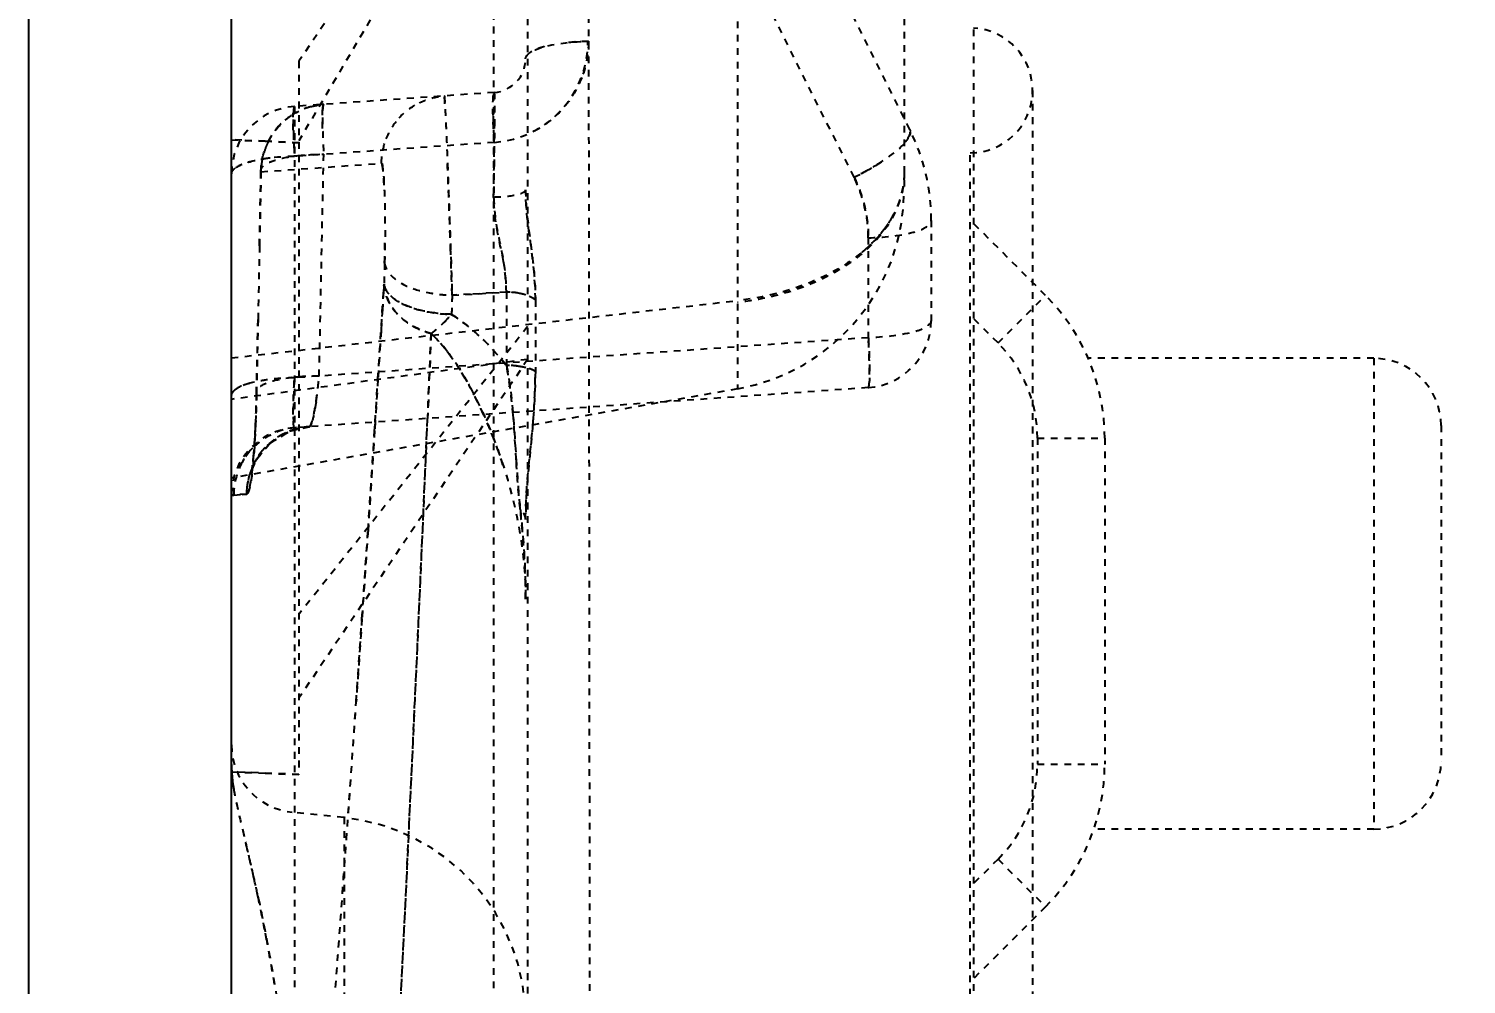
# Model space of a CAD drawing. Header units: millimetres. Extents: x 2461 to 3142, y 1660 to 2165.
# Drawn here: x 3007.49 to 3028.86, y 2012.55 to 2026.76 of the extents above; entities that cross this region are included whole.
import ezdxf

# ---------------------------------------------------------------- set-up
doc = ezdxf.new("R2010")
doc.units = ezdxf.units.MM
doc.linetypes.add('HIDDEN', pattern=[0.2, 0.1, -0.1])
doc.layers.add('DEFAULT_2', color=8, linetype='HIDDEN')
doc.styles.get("Standard").update_dxf_attribs({"font": 'arial.ttf'})
doc.dimstyles.new('mold', dxfattribs={"dimtxt": 8, "dimasz": 5, "dimexe": 0, "dimexo": 0, "dimgap": 0, "dimtad": 1, "dimzin": 1, "dimtxsty": 'Standard', "dimcen": 0, "dimclrd": 4, "dimclre": 4, "dimclrt": 6, "dimazin": 0, "dimtfac": 1, "dimtofl": 0, "dimtmove": 0, "dimatfit": 3, "dimfxl": 0, "dimarcsym": 0})

# ---------------------------------------------------------------- blocks, each defined once
blk = doc.blocks.new('*D98')
at = {"color": 4, "lineweight": -2, "transparency": 16777216}
for p, q in [((3007.488, 1962.515), (3007.488, 2125.809)), ((3012.488, 2125.809), (3077.488, 2125.809)), ((3082.488, 1999.505), (3082.488, 2125.809))]:
    blk.add_line(p, q, dxfattribs=at)
at = {"color": 4, "transparency": 16777216}
for points in [[(3012.488, 2126.642), (3012.488, 2124.976), (3007.488, 2125.809)], [(3077.488, 2126.642), (3077.488, 2124.976), (3082.488, 2125.809)]]:
    blk.add_solid(points, dxfattribs=at)
at = {"layer": 'Defpoints', "color": 0, "transparency": 16777216}
for p in [(3082.488, 2125.809), (3082.488, 1999.505), (3007.488, 1962.515)]:
    blk.add_point(p, dxfattribs=at)
at = {"color": 6, "transparency": 16777216, "insert": (3050.737, 2130.617), "char_height": 8, "attachment_point": 5}
blk.add_mtext('75,00', dxfattribs=at)
blk = doc.blocks.new('*D101')
at = {"color": 4, "lineweight": -2, "transparency": 16777216}
blk.add_line((3031.162, 2024.233), (3056, 2048.114), dxfattribs=at)
at = {"color": 4, "transparency": 16777216}
blk.add_solid([(3055.423, 2048.715), (3056.578, 2047.514), (3059.605, 2051.58)], dxfattribs=at)
at = {"layer": 'Defpoints', "color": 0, "transparency": 16777216}
for p in [(3065.372, 2057.124), (3059.605, 2051.58)]:
    blk.add_point(p, dxfattribs=at)
at = {"color": 6, "transparency": 16777216, "insert": (3038.356, 2038.001), "char_height": 8, "attachment_point": 5, "rotation": 43.8741}
blk.add_mtext('∅8,00', dxfattribs=at)

msp = doc.modelspace()

# ---------------------------------------------------------------- linework, layer by layer
at = {"color": 7, "linetype": 'Continuous'}
msp.add_line((3010.503, 1754.352), (3010.503, 2104.352), dxfattribs=at)
at = {"layer": 'DEFAULT_2', "color": 8, "linetype": 'HIDDEN'}
for p, q in [((3018.024, 2065.466), (3018.024, 2021.401)), ((3020.503, 2062.511), (3020.503, 2024.366)), ((3014.905, 2031.309), (3011.503, 2026.272)), ((3014.905, 2031.309), (3014.875, 1848.991)), ((3014.905, 2030.847), (3011.503, 2025.089)), ((3014.399, 2027.588), (3014.403, 1848.905)), ((3015.81, 2027.346), (3015.827, 2011.052)), ((3019.758, 2024.547), (3018.341, 2027.381)), ((3020.587, 2025.256), (3019.556, 2027.318)), ((3021.533, 2026.746), (3021.533, 2009.723)), ((3011.503, 2026.272), (3011.503, 2015.665)), ((3014.408, 2025.809), (3011.438, 2025.601)), ((3022.413, 2025.839), (3022.413, 2010.65)), ((3011.438, 2025.601), (3011.438, 1853.103)), ((3010.503, 2025.104), (3011.003, 2025.083)), ((3010.656, 2025.098), (3010.503, 2025.104)), ((3011.003, 2025.083), (3010.656, 2025.098)), ((3011.003, 2025.083), (3011.416, 2025.066)), ((3011.503, 2025.062), (3011.003, 2025.083)), ((3011.416, 2025.066), (3011.503, 2025.062)), ((3014.408, 2025.066), (3011.438, 2024.858)), ((3021.484, 2011.578), (3021.484, 2024.911)), ((3010.941, 2024.629), (3012.733, 2024.755)), ((3011.806, 2021.591), (3011.873, 2024.889)), ((3010.919, 2023.53), (3010.941, 2024.629)), ((3010.941, 2024.629), (3010.919, 2023.53)), ((3020.905, 2023.907), (3020.905, 2022.422)), ((3022.605, 2022.79), (3021.484, 2023.911)), ((3019.97, 2023.648), (3019.97, 2022.162)), ((3010.919, 2023.53), (3010.897, 2022.431)), ((3012.679, 2021.54), (3012.77, 2022.958)), ((3012.764, 2022.859), (3012.746, 2022.577)), ((3012.77, 2022.957), (3012.764, 2022.859)), ((3013.782, 2022.793), (3013.776, 2022.604)), ((3013.782, 2022.793), (3014.59, 2022.84)), ((3014.051, 2022.808), (3013.782, 2022.793)), ((3014.59, 2022.84), (3014.051, 2022.808)), ((3014.59, 2022.84), (3014.59, 2021.75)), ((3021.898, 2022.083), (3022.605, 2022.79)), ((3010.503, 2021.861), (3018.024, 2022.713)), ((3012.746, 2022.577), (3012.727, 2022.273)), ((3013.776, 2022.604), (3013.774, 2022.509)), ((3015.02, 2022.723), (3015.02, 2021.661)), ((3010.874, 2021.332), (3010.897, 2022.431)), ((3010.897, 2022.431), (3010.874, 2021.332)), ((3014.905, 2022.326), (3011.503, 2018.046)), ((3021.898, 2022.083), (3021.484, 2022.497)), ((3019.97, 2022.162), (3011.438, 2021.565)), ((3012.727, 2022.273), (3012.679, 2021.54)), ((3013.471, 2022.224), (3013.446, 2021.643)), ((3014.905, 2021.839), (3010.503, 2021.245)), ((3014.905, 2021.839), (3011.503, 2016.802)), ((3027.484, 2021.855), (3023.24, 2021.855)), ((3027.484, 2021.855), (3027.484, 2014.855)), ((3012.638, 2020.908), (3012.679, 2021.54)), ((3012.679, 2021.54), (3012.638, 2020.908)), ((3013.446, 2021.643), (3013.417, 2020.962)), ((3018.024, 2021.401), (3010.503, 2020.075)), ((3010.872, 2021.352), (3010.86, 2020.951)), ((3010.872, 2021.352), (3010.871, 2021.297)), ((3010.872, 2021.353), (3010.874, 2021.332)), ((3019.97, 2021.419), (3011.467, 2020.824)), ((3010.862, 2021.006), (3010.845, 2020.655)), ((3012.63, 2020.776), (3012.638, 2020.908)), ((3012.638, 2020.908), (3012.63, 2020.776)), ((3028.484, 2020.855), (3028.484, 2015.855)), ((3010.847, 2020.696), (3010.83, 2020.446)), ((3012.532, 2019.301), (3012.63, 2020.776)), ((3012.63, 2020.776), (3012.532, 2019.301)), ((3022.484, 2020.668), (3022.484, 2015.821)), ((3022.484, 2020.668), (3023.484, 2020.668)), ((3023.484, 2020.668), (3023.484, 2015.821)), ((3010.828, 2020.418), (3010.81, 2020.248)), ((3010.83, 2020.446), (3010.812, 2020.265)), ((3010.81, 2020.248), (3010.803, 2020.198)), ((3010.812, 2020.265), (3010.804, 2020.209)), ((3010.535, 2019.822), (3010.503, 2019.82)), ((3010.503, 2019.82), (3010.524, 2019.821)), ((3010.524, 2019.821), (3010.535, 2019.822)), ((3010.726, 2019.835), (3010.535, 2019.822)), ((3010.535, 2019.822), (3010.662, 2019.831)), ((3010.662, 2019.831), (3010.726, 2019.835)), ((3012.442, 2017.983), (3012.532, 2019.301)), ((3012.532, 2019.301), (3012.442, 2017.983)), ((3012.356, 2016.744), (3012.442, 2017.983)), ((3012.442, 2017.983), (3012.356, 2016.744)), ((3011.503, 2015.665), (3010.503, 2015.706)), ((3010.503, 2015.706), (3011.003, 2015.685)), ((3022.484, 2015.821), (3023.484, 2015.821)), ((3011.003, 2015.685), (3011.503, 2015.665)), ((3012.175, 2015.025), (3011.403, 2015.106)), ((3010.664, 2014.86), (3010.714, 2014.652)), ((3012.175, 2015.025), (3012.175, 1861.051)), ((3027.484, 2014.855), (3023.325, 2014.855)), ((3010.669, 2014.839), (3010.722, 2014.621)), ((3021.898, 2014.406), (3021.484, 2013.992)), ((3021.898, 2014.406), (3022.605, 2013.699)), ((3022.605, 2013.699), (3021.484, 2012.578)), ((3011.025, 2013.208), (3011.033, 2013.168))]:
    msp.add_line(p, q, dxfattribs=at)
for points in [[(3010.803, 2020.198), (3010.797, 2020.168), (3010.808, 2020.203), (3010.888, 2020.374), (3011.086, 2020.605), (3011.388, 2020.78), (3011.658, 2020.838)], [(3010.804, 2020.209), (3010.798, 2020.172), (3010.804, 2020.191), (3010.875, 2020.352), (3011.068, 2020.59), (3011.371, 2020.774), (3011.658, 2020.838)]]:
    msp.add_lwpolyline(points, dxfattribs=at)
for centre, radius, start, end in [((3021.484, 2025.839), 0.928, 270, 87), ((3014.303, 2026.56), 1.497, 274.023, 0.003), ((3015.873, 2023.092), 3.478, 91.0317, 96.9339), ((3014.373, 2026.31), 0.502, 274, 360), ((3011.508, 2024.599), 1.005, 94, 180), ((3011.972, 2024.57), 1.068, 105.8521, 122.707), ((2920.87, 2025.953), 93.543, 359.33808, 359.64477), ((3021.981, 2025.511), 10.562, 181.4587, 182.3589), ((3017.89, 2023.907), 3.015, 0, 26.5651), ((3012.017, 2024.604), 1.078, 153.49, 158.1089), ((3026.287, 2025.684), 14.871, 182.3421, 183.1835), ((3011.399, 2022.2), 2.653, 96.9926, 99.3574), ((2726.49, 2013.7), 287.436, 1.94325, 2.20902), ((2844.683, 2026.835), 169.736, 359.12707, 359.3374), ((3017.964, 2023.649), 2.005, 359.9994, 26.5799), ((3017.503, 2024.355), 3, 280, 0), ((2996.195, 2023.725), 16.59, 358.4352, 359.8198), ((2903.981, 2019.559), 109.849, 1.68715, 2.0285), ((3161.503, 2019.112), 148.783, 178.39786, 178.5186), ((3161.252, 2019.118), 148.532, 178.39782, 178.51897), ((3135.296, 2019.051), 121.571, 178.23615, 178.36984), ((3020.484, 2020.668), 3, 0, 45), ((3019.9, 2022.422), 1.005, 274, 0), ((1646.446, 2079.571), 1368.227, 357.141123, 357.597826), ((3020.484, 2020.668), 2, 0, 45), ((3027.484, 2020.855), 1, 0, 90), ((3025.452, 2020.792), 14.035, 176.842, 177.6834), ((3011.805, 2018.099), 3.493, 89.9751, 95.0123), ((3004.003, 2022.332), 7.838, 353.2335, 354.5797), ((3004.705, 2021.739), 10.315, 356.2724, 359.5679), ((2987.657, 2021.803), 23.222, 358.579, 358.8359), ((3021.908, 2020.933), 10.488, 177.6676, 178.6339), ((3005.853, 2022.107), 5.975, 351.3241, 353.2791), ((2991.199, 2021.703), 19.679, 357.4721, 358.6163), ((3005.405, 2021.696), 9.614, 355.0924, 356.2578), ((2994.772, 2021.549), 16.103, 357.1283, 357.459), ((1663.358, 2078.806), 1351.298, 357.168403, 357.546608), ((3007.97, 2018.19), 6.888, 22.3087, 24.2668), ((3011.508, 2019.82), 1.005, 94, 180), ((2997.566, 2021.405), 13.305, 356.2562, 357.1458), ((3007.335, 2017.934), 7.573, 17.9789, 22.2805), ((3011.806, 2019.807), 1.082, 158.0227, 168.2262), ((3000.301, 2017.986), 14.585, 5.764, 6.3962), ((2060.812, 2083.359), 953.874, 355.715607, 355.995399), ((2060.912, 2083.35), 953.773, 355.71574, 355.995557), ((3011.508, 2016.105), 1.005, 180, 264), ((3012.621, 2015.815), 2.118, 180.0571, 186.6333), ((3012.568, 2015.813), 2.065, 180.0132, 183.3526), ((3020.484, 2015.821), 2, 315, 0), ((3020.484, 2015.821), 3, 315, 0), ((3027.484, 2015.855), 1, 270, 0), ((3012.721, 2015.823), 2.218, 183.3897, 189.7931), ((3012.77, 2015.83), 2.268, 186.5867, 189.7526), ((3011.86, 2012.026), 3.015, 0, 84), ((2976.913, 2006.497), 34.771, 12.7525, 13.5629), ((2978.725, 2006.921), 32.91, 12.6298, 13.5313), ((2984.946, 2008.337), 26.53, 12.083, 12.7064), ((2985.139, 2008.38), 26.332, 11.9186, 12.5849), ((2984.785, 2008.305), 26.694, 10.9146, 12.0777), ((2982.688, 2007.895), 28.831, 10.6192, 10.9266), ((2979.599, 2007.323), 31.973, 9.4015, 10.5326)]:
    msp.add_arc(centre, radius, start, end, dxfattribs=at)
for points, knots in [([(3014.875, 2026.31), (3014.875, 2026.349), (3014.974, 2026.436), (3015.281, 2026.536), (3015.587, 2026.566), (3015.81, 2026.57)], [0, 0, 0, 0, 0.114796, 0.332464, 1, 1, 1, 1]), ([(3014.951, 2026.408), (3014.94, 2026.4), (3014.906, 2026.377), (3014.875, 2026.339), (3014.875, 2026.31)], [0, 0, 0, 0, 0.327307, 1, 1, 1, 1]), ([(3015.154, 2026.49), (3015.133, 2026.485), (3015.063, 2026.464), (3014.995, 2026.436), (3014.951, 2026.408)], [0, 0, 0, 0, 0.296137, 1, 1, 1, 1]), ([(3013.296, 2025.655), (3013.326, 2025.669), (3013.444, 2025.72), (3013.571, 2025.75), (3013.666, 2025.757)], [0, 0, 0, 0, 0.259902, 1, 1, 1, 1]), ([(3013.296, 2025.655), (3013.326, 2025.669), (3013.444, 2025.72), (3013.571, 2025.751), (3013.666, 2025.757)], [0, 0, 0, 0, 0.260112, 1, 1, 1, 1]), ([(3013.666, 2025.757), (3013.672, 2025.758), (3013.664, 2025.721), (3013.677, 2025.685), (3013.676, 2025.596), (3013.683, 2025.487), (3013.689, 2025.344), (3013.7, 2025.105), (3013.714, 2024.755), (3013.731, 2024.29), (3013.755, 2023.629), (3013.772, 2023.125), (3013.782, 2022.793)], [0, 0, 0, 0, 0.005674, 0.02248, 0.050195, 0.088398, 0.136391, 0.193433, 0.330655, 0.490943, 0.663519, 1, 1, 1, 1]), ([(3013.675, 2025.64), (3013.674, 2025.657), (3013.672, 2025.685), (3013.672, 2025.725), (3013.666, 2025.741), (3013.669, 2025.757), (3013.666, 2025.757)], [0, 0, 0, 0, 0.434535, 0.747108, 0.935989, 1, 1, 1, 1]), ([(3014.408, 2025.066), (3014.402, 2025.165), (3014.394, 2025.345), (3014.388, 2025.556), (3014.39, 2025.686), (3014.393, 2025.753), (3014.398, 2025.785), (3014.403, 2025.809), (3014.408, 2025.809)], [0, 0, 0, 0, 0.397491, 0.726559, 0.844963, 0.929269, 0.980265, 1, 1, 1, 1]), ([(3014.408, 2025.809), (3014.41, 2025.809), (3014.408, 2025.794), (3014.412, 2025.778), (3014.411, 2025.739), (3014.413, 2025.667), (3014.412, 2025.542), (3014.412, 2025.357), (3014.41, 2025.127), (3014.406, 2024.753), (3014.402, 2024.456), (3014.399, 2024.249)], [0, 0, 0, 0, 0.004714, 0.018558, 0.041334, 0.072794, 0.160738, 0.280333, 0.428984, 0.601977, 1, 1, 1, 1]), ([(3011.438, 2025.601), (3011.433, 2025.601), (3011.428, 2025.576), (3011.423, 2025.541), (3011.421, 2025.473), (3011.419, 2025.344), (3011.424, 2025.135), (3011.433, 2024.957), (3011.438, 2024.858)], [0, 0, 0, 0, 0.02147, 0.075864, 0.163491, 0.282541, 0.602177, 1, 1, 1, 1]), ([(3011.873, 2025.632), (3011.844, 2025.63), (3011.721, 2025.615), (3011.602, 2025.576), (3011.517, 2025.536)], [0, 0, 0, 0, 0.239297, 1, 1, 1, 1]), ([(3011.857, 2025.273), (3011.856, 2025.299), (3011.855, 2025.387), (3011.854, 2025.475), (3011.857, 2025.537)], [0, 0, 0, 0, 0.301968, 1, 1, 1, 1]), ([(3011.873, 2025.632), (3011.868, 2025.631), (3011.863, 2025.606), (3011.858, 2025.572), (3011.856, 2025.504), (3011.854, 2025.375), (3011.859, 2025.165), (3011.868, 2024.988), (3011.873, 2024.889)], [0, 0, 0, 0, 0.02147, 0.075864, 0.163491, 0.282541, 0.602177, 1, 1, 1, 1]), ([(3011.857, 2025.537), (3011.858, 2025.56), (3011.863, 2025.584), (3011.864, 2025.631), (3011.873, 2025.632)], [0, 0, 0, 0, 0.727577, 1, 1, 1, 1]), ([(3011.422, 2025.242), (3011.421, 2025.269), (3011.42, 2025.357), (3011.419, 2025.445), (3011.422, 2025.506)], [0, 0, 0, 0, 0.301968, 1, 1, 1, 1]), ([(3014.391, 2025.455), (3014.392, 2025.425), (3014.396, 2025.295), (3014.402, 2025.165), (3014.408, 2025.066)], [0, 0, 0, 0, 0.232752, 1, 1, 1, 1]), ([(3012.733, 2024.755), (3012.733, 2024.784), (3012.739, 2024.908), (3012.769, 2025.03), (3012.803, 2025.118)], [0, 0, 0, 0, 0.239118, 1, 1, 1, 1]), ([(3012.733, 2024.755), (3012.733, 2024.784), (3012.739, 2024.908), (3012.769, 2025.03), (3012.803, 2025.118)], [0, 0, 0, 0, 0.239345, 1, 1, 1, 1]), ([(3019.758, 2024.547), (3019.983, 2024.655), (3020.276, 2024.835), (3020.545, 2025.076), (3020.606, 2025.216), (3020.587, 2025.256)], [0, 0, 0, 0, 0.663023, 0.882606, 1, 1, 1, 1]), ([(3020.587, 2025.256), (3020.591, 2025.248), (3020.602, 2025.204), (3020.58, 2025.159), (3020.562, 2025.129)], [0, 0, 0, 0, 0.200463, 1, 1, 1, 1]), ([(3011.017, 2025.006), (3011.005, 2024.975), (3010.962, 2024.854), (3010.941, 2024.724), (3010.941, 2024.629)], [0, 0, 0, 0, 0.26003, 1, 1, 1, 1]), ([(3010.941, 2024.629), (3010.941, 2024.659), (3010.948, 2024.783), (3010.978, 2024.905), (3011.012, 2024.992)], [0, 0, 0, 0, 0.239365, 1, 1, 1, 1]), ([(3011.438, 2024.858), (3011.215, 2024.854), (3010.912, 2024.822), (3010.601, 2024.728), (3010.503, 2024.638), (3010.503, 2024.599)], [0, 0, 0, 0, 0.667005, 0.88229, 1, 1, 1, 1]), ([(3010.503, 2024.599), (3010.503, 2024.607), (3010.511, 2024.648), (3010.546, 2024.676), (3010.573, 2024.694)], [0, 0, 0, 0, 0.203473, 1, 1, 1, 1]), ([(3010.573, 2024.694), (3010.595, 2024.708), (3010.719, 2024.771), (3010.857, 2024.8), (3010.967, 2024.818)], [0, 0, 0, 0, 0.188492, 1, 1, 1, 1]), ([(3010.941, 2024.629), (3010.931, 2024.665), (3010.982, 2024.735), (3011.077, 2024.778), (3011.246, 2024.836), (3011.515, 2024.877), (3011.747, 2024.889), (3011.873, 2024.889)], [0, 0, 0, 0, 0.108694, 0.199075, 0.317382, 0.627173, 1, 1, 1, 1]), ([(3011.494, 2024.869), (3011.525, 2024.873), (3011.65, 2024.884), (3011.777, 2024.889), (3011.873, 2024.889)], [0, 0, 0, 0, 0.239936, 1, 1, 1, 1]), ([(3012.733, 2024.755), (3012.744, 2024.756), (3012.747, 2024.688), (3012.763, 2024.614), (3012.77, 2024.45), (3012.779, 2024.255), (3012.783, 2024.021), (3012.786, 2023.69), (3012.783, 2023.438), (3012.778, 2023.272)], [0, 0, 0, 0, 0.023688, 0.089633, 0.194424, 0.331531, 0.491622, 0.664008, 1, 1, 1, 1]), ([(3012.754, 2024.67), (3012.751, 2024.691), (3012.746, 2024.712), (3012.74, 2024.755), (3012.733, 2024.755)], [0, 0, 0, 0, 0.731414, 1, 1, 1, 1]), ([(3012.771, 2024.432), (3012.77, 2024.456), (3012.766, 2024.535), (3012.76, 2024.615), (3012.754, 2024.67)], [0, 0, 0, 0, 0.30253, 1, 1, 1, 1]), ([(3020.503, 2024.607), (3020.502, 2024.381), (3020.355, 2023.89), (3019.794, 2023.309), (3018.986, 2022.892), (3018.357, 2022.751), (3018.024, 2022.713)], [0, 0, 0, 0, 0.201218, 0.432551, 0.701636, 1, 1, 1, 1]), ([(3020.503, 2024.607), (3020.503, 2024.376), (3020.358, 2023.879), (3019.795, 2023.288), (3018.987, 2022.865), (3018.357, 2022.722), (3018.024, 2022.684)], [0, 0, 0, 0, 0.203946, 0.435348, 0.703414, 1, 1, 1, 1]), ([(3014.875, 2024.361), (3014.875, 2024.342), (3014.82, 2024.304), (3014.667, 2024.264), (3014.512, 2024.25), (3014.399, 2024.249)], [0, 0, 0, 0, 0.115713, 0.323944, 1, 1, 1, 1]), ([(3014.399, 2024.249), (3014.407, 2024.128), (3014.427, 2023.824), (3014.548, 2023.364), (3014.583, 2023.01), (3014.59, 2022.839)], [0, 0, 0, 0, 0.255263, 0.639521, 1, 1, 1, 1]), ([(3014.547, 2023.294), (3014.519, 2023.452), (3014.436, 2023.765), (3014.408, 2024.088), (3014.399, 2024.249)], [0, 0, 0, 0, 0.49937, 1, 1, 1, 1]), ([(3015.02, 2022.723), (3015.02, 2022.998), (3014.958, 2023.544), (3014.875, 2024.088), (3014.875, 2024.361)], [0, 0, 0, 0, 0.5028, 1, 1, 1, 1]), ([(3014.875, 2024.361), (3014.875, 2024.088), (3014.958, 2023.544), (3015.02, 2022.998), (3015.02, 2022.723)], [0, 0, 0, 0, 0.49723, 1, 1, 1, 1]), ([(3020.322, 2023.953), (3020.292, 2023.899), (3020.15, 2023.68), (3019.96, 2023.494), (3019.801, 2023.373)], [0, 0, 0, 0, 0.236425, 1, 1, 1, 1]), ([(3019.97, 2023.648), (3020.193, 2023.652), (3020.496, 2023.684), (3020.807, 2023.778), (3020.905, 2023.868), (3020.905, 2023.907)], [0, 0, 0, 0, 0.667005, 0.88229, 1, 1, 1, 1]), ([(3012.778, 2023.272), (3012.793, 2023.121), (3013.059, 2022.925), (3013.42, 2022.826), (3013.66, 2022.795), (3013.782, 2022.793)], [0, 0, 0, 0, 0.388585, 0.687191, 1, 1, 1, 1]), ([(3014.59, 2022.839), (3014.588, 2022.876), (3014.581, 2023.028), (3014.566, 2023.18), (3014.547, 2023.294)], [0, 0, 0, 0, 0.240027, 1, 1, 1, 1]), ([(3012.77, 2022.958), (3012.776, 2022.897), (3012.868, 2022.762), (3013.098, 2022.625), (3013.416, 2022.538), (3013.652, 2022.512), (3013.774, 2022.509)], [0, 0, 0, 0, 0.158496, 0.388508, 0.686452, 1, 1, 1, 1]), ([(3013.471, 2022.224), (3013.29, 2022.273), (3012.956, 2022.441), (3012.777, 2022.79), (3012.77, 2022.958)], [0, 0, 0, 0, 0.527492, 1, 1, 1, 1]), ([(3012.77, 2022.958), (3012.777, 2022.79), (3012.956, 2022.441), (3013.29, 2022.273), (3013.471, 2022.224)], [0, 0, 0, 0, 0.472518, 1, 1, 1, 1]), ([(3013.774, 2022.509), (3013.652, 2022.512), (3013.416, 2022.538), (3013.098, 2022.625), (3012.868, 2022.762), (3012.776, 2022.897), (3012.77, 2022.958)], [0, 0, 0, 0, 0.313534, 0.611471, 0.841491, 1, 1, 1, 1]), ([(3015.02, 2022.723), (3014.994, 2022.744), (3014.861, 2022.818), (3014.706, 2022.84), (3014.59, 2022.84)], [0, 0, 0, 0, 0.223693, 1, 1, 1, 1]), ([(3015.02, 2022.723), (3015.01, 2022.73), (3014.967, 2022.761), (3014.917, 2022.783), (3014.878, 2022.796)], [0, 0, 0, 0, 0.229228, 1, 1, 1, 1]), ([(3013.471, 2022.224), (3013.495, 2022.242), (3013.604, 2022.328), (3013.702, 2022.427), (3013.774, 2022.509)], [0, 0, 0, 0, 0.218076, 1, 1, 1, 1]), ([(3013.471, 2022.224), (3013.487, 2022.236), (3013.556, 2022.289), (3013.621, 2022.349), (3013.669, 2022.397)], [0, 0, 0, 0, 0.225453, 1, 1, 1, 1]), ([(3020.905, 2022.422), (3020.905, 2022.382), (3020.807, 2022.293), (3020.496, 2022.199), (3020.193, 2022.166), (3019.97, 2022.162)], [0, 0, 0, 0, 0.11771, 0.332995, 1, 1, 1, 1]), ([(3013.47, 2022.224), (3013.715, 2021.993), (3014.096, 2021.401), (3014.653, 2020.097), (3014.875, 2019.005), (3014.875, 2018.273)], [0, 0, 0, 0, 0.236306, 0.484602, 1, 1, 1, 1]), ([(3019.97, 2021.419), (3019.975, 2021.419), (3019.98, 2021.445), (3019.985, 2021.479), (3019.988, 2021.547), (3019.989, 2021.676), (3019.984, 2021.886), (3019.976, 2022.063), (3019.97, 2022.162)], [0, 0, 0, 0, 0.02147, 0.075864, 0.163491, 0.282541, 0.602177, 1, 1, 1, 1]), ([(3019.97, 2022.162), (3019.974, 2022.095), (3019.984, 2021.879), (3019.993, 2021.662), (3019.986, 2021.514)], [0, 0, 0, 0, 0.312444, 1, 1, 1, 1]), ([(3014.59, 2021.75), (3014.695, 2021.228), (3014.716, 2020.507), (3014.775, 2019.793), (3014.795, 2019.611)], [0, 0, 0, 0, 0.743243, 1, 1, 1, 1]), ([(3015.02, 2021.661), (3014.964, 2021.695), (3014.818, 2021.734), (3014.672, 2021.75), (3014.59, 2021.75)], [0, 0, 0, 0, 0.44326, 1, 1, 1, 1]), ([(3015.02, 2021.661), (3015.011, 2021.667), (3014.965, 2021.691), (3014.915, 2021.706), (3014.876, 2021.716)], [0, 0, 0, 0, 0.211865, 1, 1, 1, 1]), ([(3011.438, 2021.565), (3011.215, 2021.561), (3010.909, 2021.532), (3010.602, 2021.432), (3010.503, 2021.344), (3010.503, 2021.306)], [0, 0, 0, 0, 0.667562, 0.885221, 1, 1, 1, 1]), ([(3010.773, 2021.483), (3010.753, 2021.478), (3010.685, 2021.457), (3010.618, 2021.429), (3010.576, 2021.401)], [0, 0, 0, 0, 0.296299, 1, 1, 1, 1]), ([(3011.438, 2021.565), (3011.292, 2021.563), (3011.101, 2021.548), (3010.913, 2021.516), (3010.868, 2021.506)], [0, 0, 0, 0, 0.7642, 1, 1, 1, 1]), ([(3011.806, 2021.591), (3011.586, 2021.591), (3011.284, 2021.568), (3010.974, 2021.476), (3010.875, 2021.391), (3010.872, 2021.353)], [0, 0, 0, 0, 0.66436, 0.883037, 1, 1, 1, 1]), ([(3011.438, 2020.822), (3011.433, 2020.822), (3011.428, 2020.85), (3011.424, 2020.883), (3011.421, 2020.954), (3011.42, 2021.082), (3011.425, 2021.291), (3011.433, 2021.467), (3011.438, 2021.565)], [0, 0, 0, 0, 0.021444, 0.077844, 0.167517, 0.287294, 0.603723, 1, 1, 1, 1]), ([(3011.658, 2020.838), (3011.666, 2020.838), (3011.681, 2020.862), (3011.707, 2020.931), (3011.741, 2021.083), (3011.777, 2021.313), (3011.797, 2021.492), (3011.806, 2021.591)], [0, 0, 0, 0, 0.030533, 0.091619, 0.303279, 0.614802, 1, 1, 1, 1]), ([(3015.02, 2021.661), (3015.017, 2021.286), (3014.957, 2020.552), (3014.875, 2019.818), (3014.875, 2019.456)], [0, 0, 0, 0, 0.508945, 1, 1, 1, 1]), ([(3010.576, 2021.401), (3010.565, 2021.394), (3010.533, 2021.371), (3010.503, 2021.333), (3010.503, 2021.306)], [0, 0, 0, 0, 0.325542, 1, 1, 1, 1]), ([(3010.874, 2021.332), (3010.87, 2021.133), (3010.859, 2020.775), (3010.832, 2020.355), (3010.803, 2020.094), (3010.78, 2019.959), (3010.761, 2019.883), (3010.739, 2019.836), (3010.726, 2019.835)], [0, 0, 0, 0, 0.393775, 0.710701, 0.829655, 0.918285, 0.974637, 1, 1, 1, 1]), ([(3011.423, 2021.183), (3011.422, 2021.157), (3011.42, 2021.069), (3011.42, 2020.982), (3011.423, 2020.92)], [0, 0, 0, 0, 0.298823, 1, 1, 1, 1]), ([(3011.76, 2021.206), (3011.755, 2021.178), (3011.74, 2021.085), (3011.722, 2020.992), (3011.704, 2020.928)], [0, 0, 0, 0, 0.300097, 1, 1, 1, 1]), ([(3011.658, 2020.838), (3011.415, 2020.821), (3010.921, 2020.592), (3010.726, 2020.082), (3010.726, 2019.835)], [0, 0, 0, 0, 0.495883, 1, 1, 1, 1]), ([(3011.696, 2020.902), (3011.69, 2020.886), (3011.683, 2020.864), (3011.666, 2020.838), (3011.658, 2020.838)], [0, 0, 0, 0, 0.669945, 1, 1, 1, 1]), ([(3014.875, 2019.456), (3014.875, 2019.81), (3014.923, 2020.283), (3014.973, 2020.754), (3014.984, 2020.874)], [0, 0, 0, 0, 0.746695, 1, 1, 1, 1]), ([(3011.467, 2020.825), (3011.223, 2020.807), (3010.729, 2020.577), (3010.535, 2020.067), (3010.535, 2019.822)], [0, 0, 0, 0, 0.499349, 1, 1, 1, 1]), ([(3011.5, 2020.812), (3011.454, 2020.801), (3011.272, 2020.743), (3011.104, 2020.635), (3011.004, 2020.531)], [0, 0, 0, 0, 0.243633, 1, 1, 1, 1]), ([(3010.774, 2019.94), (3010.779, 2019.96), (3010.799, 2020.063), (3010.811, 2020.168), (3010.82, 2020.253)], [0, 0, 0, 0, 0.192706, 1, 1, 1, 1]), ([(3014.796, 2019.611), (3014.788, 2019.674), (3014.763, 2019.919), (3014.747, 2020.165), (3014.735, 2020.347)], [0, 0, 0, 0, 0.258856, 1, 1, 1, 1]), ([(3010.726, 2019.835), (3010.738, 2019.836), (3010.76, 2019.88), (3010.768, 2019.913), (3010.774, 2019.94)], [0, 0, 0, 0, 0.311442, 1, 1, 1, 1]), ([(3014.795, 2019.611), (3014.808, 2019.501), (3014.853, 2019.057), (3014.875, 2018.609), (3014.875, 2018.273)], [0, 0, 0, 0, 0.246415, 1, 1, 1, 1]), ([(3014.875, 2019.456), (3014.875, 2019.499), (3014.848, 2019.558), (3014.807, 2019.6), (3014.795, 2019.611)], [0, 0, 0, 0, 0.727517, 1, 1, 1, 1]), ([(3014.875, 2019.456), (3014.875, 2019.498), (3014.849, 2019.558), (3014.808, 2019.6), (3014.795, 2019.611)], [0, 0, 0, 0, 0.72131, 1, 1, 1, 1]), ([(3014.875, 2018.273), (3014.875, 2018.372), (3014.869, 2018.766), (3014.842, 2019.158), (3014.813, 2019.451)], [0, 0, 0, 0, 0.253247, 1, 1, 1, 1]), ([(3010.535, 2015.446), (3010.545, 2015.389), (3010.585, 2015.185), (3010.634, 2014.984), (3010.669, 2014.839)], [0, 0, 0, 0, 0.281135, 1, 1, 1, 1]), ([(3010.535, 2015.446), (3010.538, 2015.428), (3010.551, 2015.359), (3010.565, 2015.291), (3010.575, 2015.242)], [0, 0, 0, 0, 0.270033, 1, 1, 1, 1]), ([(3010.575, 2015.242), (3010.583, 2015.209), (3010.611, 2015.081), (3010.641, 2014.954), (3010.664, 2014.86)], [0, 0, 0, 0, 0.260965, 1, 1, 1, 1]), ([(3010.904, 2013.818), (3010.951, 2013.596), (3011.152, 2012.572), (3011.302, 2011.538), (3011.403, 2010.727)], [0, 0, 0, 0, 0.21698, 1, 1, 1, 1])]:
    msp.add_open_spline(points, degree=3, knots=knots, dxfattribs=at)
for points in [[(3015.81, 2026.57), (3015.81, 2026.388), (3015.776, 2026.203), (3015.711, 2026.033)], [(3015.711, 2026.033), (3015.641, 2025.849), (3015.532, 2025.676), (3015.396, 2025.533)], [(3011.682, 2025.598), (3011.744, 2025.615), (3011.809, 2025.627), (3011.873, 2025.632)], [(3012.993, 2025.43), (3013.077, 2025.524), (3013.183, 2025.6), (3013.296, 2025.655)], [(3015.396, 2025.533), (3015.27, 2025.399), (3015.117, 2025.288), (3014.951, 2025.209)], [(3011.053, 2025.086), (3011.147, 2025.274), (3011.314, 2025.437), (3011.504, 2025.529)], [(3011.395, 2025.468), (3011.328, 2025.425), (3011.265, 2025.373), (3011.21, 2025.315)], [(3012.803, 2025.118), (3012.847, 2025.231), (3012.911, 2025.34), (3012.993, 2025.43)], [(3011.21, 2025.315), (3011.147, 2025.247), (3011.094, 2025.168), (3011.053, 2025.085)], [(3020.562, 2025.129), (3020.549, 2025.108), (3020.534, 2025.088), (3020.518, 2025.069)], [(3020.12, 2024.747), (3020.003, 2024.673), (3019.882, 2024.607), (3019.758, 2024.547)], [(3019.758, 2024.547), (3019.896, 2024.271), (3019.97, 2023.956), (3019.97, 2023.648)], [(3020.503, 2024.612), (3020.503, 2024.475), (3020.479, 2024.335), (3020.435, 2024.204)], [(3020.435, 2024.204), (3020.406, 2024.117), (3020.368, 2024.033), (3020.322, 2023.953)], [(3013.399, 2022.839), (3013.525, 2022.812), (3013.653, 2022.796), (3013.782, 2022.793)], [(3014.762, 2022.825), (3014.705, 2022.835), (3014.647, 2022.84), (3014.59, 2022.84)], [(3014.878, 2022.796), (3014.84, 2022.808), (3014.801, 2022.818), (3014.762, 2022.825)], [(3013.669, 2022.397), (3013.705, 2022.434), (3013.74, 2022.471), (3013.774, 2022.509)], [(3014.59, 2021.75), (3014.356, 2022.039), (3014.086, 2022.309), (3013.774, 2022.509)], [(3013.774, 2022.509), (3014.086, 2022.308), (3014.356, 2022.039), (3014.59, 2021.75)], [(3013.714, 2021.953), (3013.64, 2022.049), (3013.559, 2022.14), (3013.471, 2022.224)], [(3013.888, 2021.704), (3013.834, 2021.789), (3013.776, 2021.873), (3013.714, 2021.953)], [(3014.249, 2021.021), (3014.143, 2021.256), (3014.025, 2021.486), (3013.888, 2021.704)], [(3014.762, 2021.738), (3014.705, 2021.746), (3014.647, 2021.75), (3014.59, 2021.75)], [(3014.69, 2021.011), (3014.669, 2021.259), (3014.639, 2021.507), (3014.59, 2021.75)], [(3014.876, 2021.716), (3014.839, 2021.725), (3014.801, 2021.732), (3014.762, 2021.738)], [(3011.5, 2021.578), (3011.479, 2021.576), (3011.458, 2021.574), (3011.437, 2021.572)], [(3011.658, 2020.838), (3011.604, 2020.834), (3011.551, 2020.825), (3011.5, 2020.812)], [(3014.735, 2020.347), (3014.721, 2020.568), (3014.709, 2020.79), (3014.69, 2021.011)], [(3011.467, 2020.825), (3011.227, 2020.808), (3010.979, 2020.691), (3010.813, 2020.517)], [(3010.813, 2020.517), (3010.726, 2020.426), (3010.656, 2020.317), (3010.608, 2020.2)], [(3011.004, 2020.531), (3010.917, 2020.44), (3010.849, 2020.329), (3010.802, 2020.212)], [(3010.746, 2020.028), (3010.733, 2019.965), (3010.726, 2019.9), (3010.726, 2019.835)]]:
    msp.add_open_spline(points, degree=3, dxfattribs=at)

# ---------------------------------------------------------------- dimensions: what is measured, and where the dimension line sits
dim = msp.add_linear_dim(base=(3082.488, 2125.809), p1=(3007.488, 1962.515), p2=(3082.488, 1999.505), dimstyle='mold')
dim.commit()
dim.dimension.update_dxf_attribs({"geometry": '*D98', "text_midpoint": (3050.737, 2125.809), "dimtype": 160})
dim = msp.add_diameter_dim_2p(p1=(3065.372, 2057.124), p2=(3059.605, 2051.58), dimstyle='mold')
dim.commit()
dim.dimension.update_dxf_attribs({"geometry": '*D101', "text_midpoint": (3038.356, 2038.001)})

doc.saveas('drawing.dxf')
